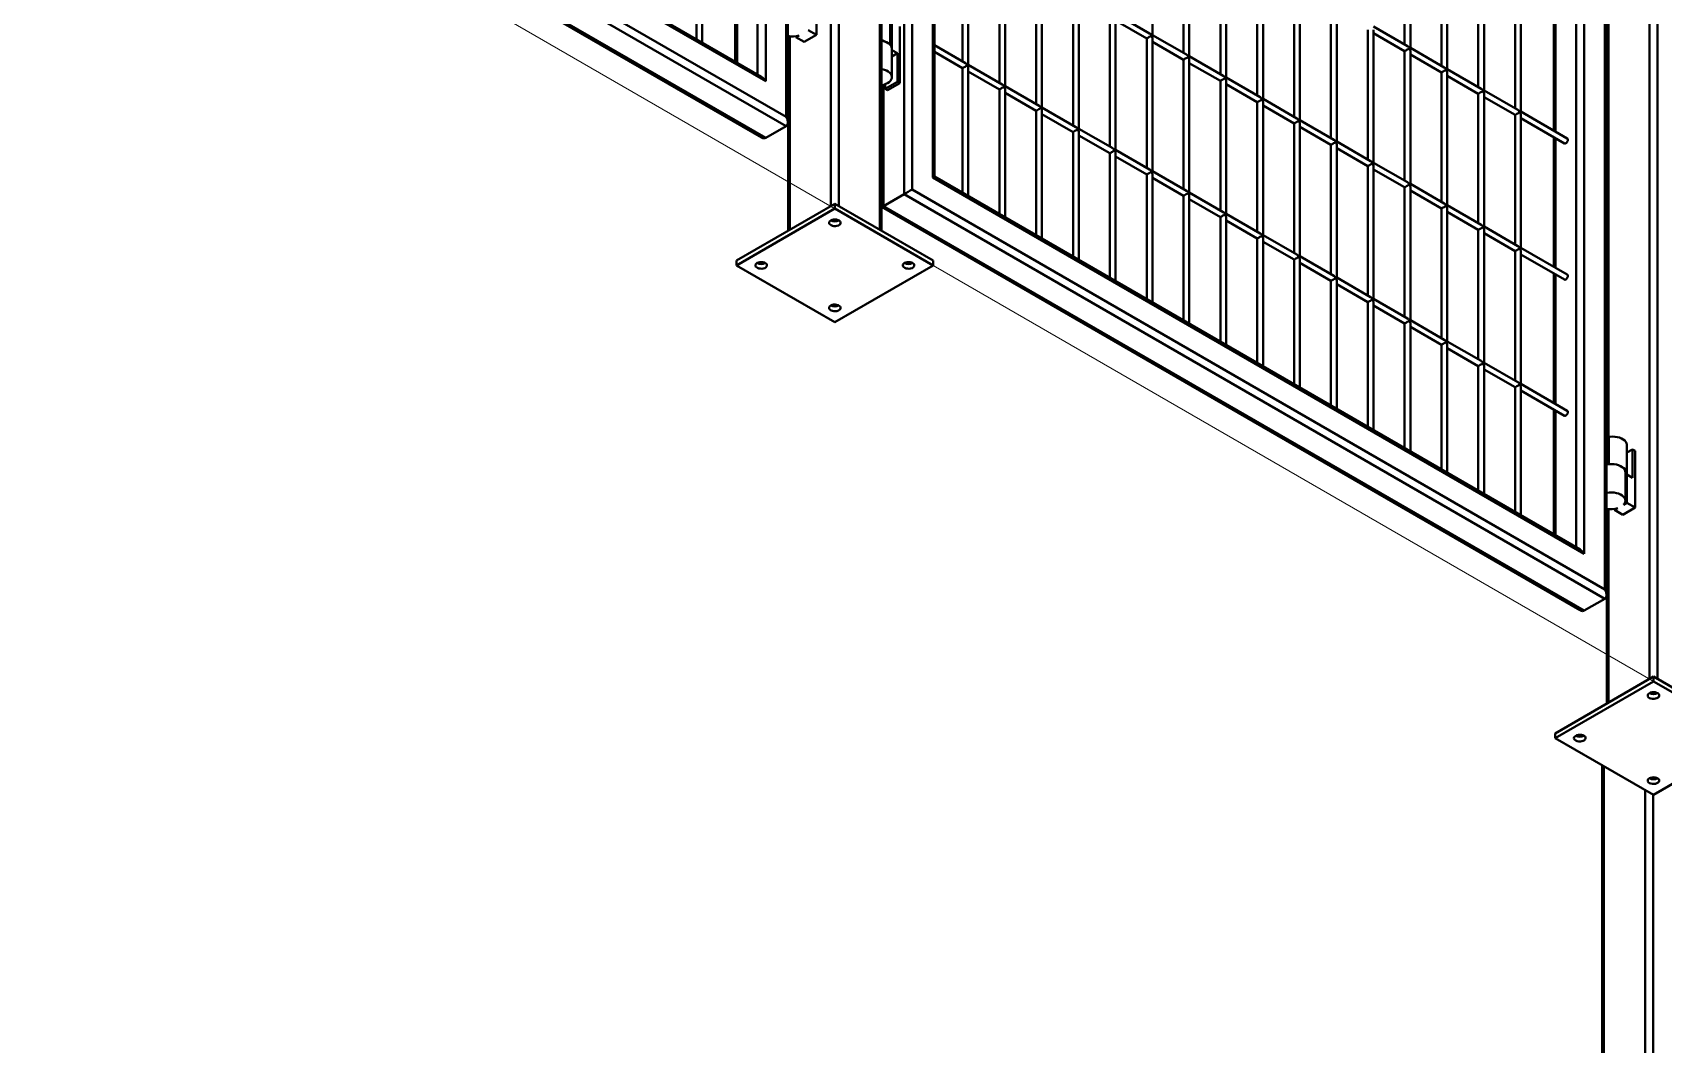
# Model space of a CAD drawing. Header units: millimetres. Extents: x 0 to 420, y 0 to 297.
# Drawn here: x 265.79 to 293.96, y 133.57 to 151.05 of the extents above; entities that cross this region are included whole.
import ezdxf

# ---------------------------------------------------------------- set-up
doc = ezdxf.new("R2010")
doc.units = ezdxf.units.MM

msp = doc.modelspace()

# ---------------------------------------------------------------- linework, layer by layer
at = {"color": 8, "linetype": 'Continuous', "lineweight": 40}
for p, q in [((279.5773, 148.0476), (279.5773, 180.2194)), ((279.7187, 180.2194), (279.7187, 148.0476)), ((280.4258, 147.6394), (280.4258, 179.8112)), ((278.3116, 150.3228), (278.3116, 178.5413)), ((293.7194, 139.8835), (293.7194, 172.0553)), ((293.8609, 172.0553), (293.8609, 139.8835)), ((292.4537, 142.1587), (292.4537, 170.3772)), ((293.0123, 167.3159), (293.0123, 144.0887)), ((277.958, 152.6809), (277.958, 150.5269)), ((292.1002, 151.5717), (292.1002, 149.3355)), ((278.8702, 150.9838), (278.8702, 147.6394)), ((280.4895, 150.1463), (280.4895, 148.0519)), ((292.1002, 149.2201), (292.1002, 146.9839)), ((292.1002, 146.8684), (292.1002, 144.6322)), ((292.1002, 144.5168), (292.1002, 142.3628)), ((293.0123, 142.8197), (293.0123, 139.4753)), ((292.9351, 138.3769), (292.9351, 106.8638)), ((293.7877, 138.1859), (293.7877, 138.1521)), ((293.6463, 107.2696), (293.6463, 137.9663)), ((293.7877, 137.8847), (293.7877, 107.2748))]:
    msp.add_line(p, q, dxfattribs=at)
at = {"color": 7, "linetype": 'Continuous', "lineweight": 40}
for p, q in [((280.4551, 147.6225), (280.4551, 179.7703)), ((278.453, 178.6229), (278.453, 150.2073)), ((278.8065, 149.5949), (278.8065, 178.8271)), ((278.8358, 149.4964), (278.8358, 178.844)), ((280.843, 148.256), (280.843, 177.6515)), ((280.9844, 177.5698), (280.9844, 148.3377)), ((281.338, 148.5418), (281.338, 176.9575)), ((281.3673, 148.5588), (281.3673, 176.8589)), ((292.5951, 170.4589), (292.5951, 142.0432)), ((292.9487, 141.4309), (292.9487, 170.663)), ((292.978, 141.3323), (292.978, 170.6799)), ((292.983, 167.3199), (292.983, 144.1056)), ((278.453, 150.2073), (267.1959, 156.7059)), ((278.3823, 150.282), (267.2251, 156.7228)), ((278.8065, 149.4316), (266.7009, 156.4201)), ((266.8423, 156.5018), (278.8065, 149.5949)), ((266.318, 156.1991), (278.3823, 149.2346)), ((266.3473, 156.216), (278.453, 149.2275)), ((285.1357, 151.0044), (285.1357, 153.2983)), ((277.2575, 153.0853), (277.2575, 150.9313)), ((277.3575, 150.8736), (277.3575, 153.0853)), ((289.4904, 153.0783), (289.4904, 150.8421)), ((289.5904, 150.7844), (289.5904, 153.0783)), ((277.9287, 152.6978), (277.9287, 150.5438)), ((281.8537, 152.7836), (281.8537, 150.5474)), ((281.9537, 150.4897), (281.9537, 152.7836)), ((285.6721, 152.9309), (285.6721, 150.6947)), ((285.772, 150.637), (285.772, 152.9309)), ((290.1268, 152.7109), (290.1268, 150.4747)), ((290.2268, 150.417), (290.2268, 152.7109)), ((282.4901, 152.4162), (282.4901, 150.18)), ((282.5901, 150.1223), (282.5901, 152.4162)), ((286.3084, 152.5635), (286.3084, 150.3274)), ((286.4084, 150.2696), (286.4084, 152.5635)), ((286.9448, 152.1962), (286.9448, 149.96)), ((287.0448, 149.9023), (287.0448, 152.1962)), ((290.7632, 152.3435), (290.7632, 150.1073)), ((290.8632, 150.0496), (290.8632, 152.3435)), ((279.3298, 151.9875), (279.3298, 151.0076)), ((283.1265, 152.0488), (283.1265, 149.8126)), ((283.2265, 149.7549), (283.2265, 152.0488)), ((291.3996, 151.9761), (291.3996, 149.7399)), ((291.4996, 149.6822), (291.4996, 151.9761)), ((283.7629, 151.6814), (283.7629, 149.4453)), ((283.8629, 149.3875), (283.8629, 151.6814)), ((287.5812, 151.8288), (287.5812, 149.5926)), ((287.6812, 149.5349), (287.6812, 151.8288)), ((292.0709, 151.5886), (292.0709, 149.3524)), ((284.3993, 151.3141), (284.3993, 149.0779)), ((285.0856, 151.0333), (284.4993, 151.3718)), ((284.4993, 149.0201), (284.4993, 151.314)), ((288.2176, 151.4614), (288.2176, 149.2252)), ((288.3176, 149.1675), (288.3176, 151.4614)), ((279.3298, 151.0076), (279.1177, 150.8852)), ((279.3298, 151.0076), (279.1884, 151.0893)), ((280.6051, 150.8336), (280.6051, 151.2731)), ((280.6309, 151.2364), (280.6309, 150.7873)), ((280.7723, 150.1749), (280.7723, 151.1547)), ((284.4993, 151.2563), (285.0357, 150.9467)), ((288.854, 151.094), (288.854, 148.8578)), ((289.5404, 150.8132), (288.954, 151.1517)), ((288.954, 148.8001), (288.954, 151.094)), ((288.954, 151.0363), (289.4904, 150.7266)), ((278.8409, 150.9878), (278.8409, 147.6225)), ((279.0328, 150.9995), (278.9762, 150.9668)), ((278.9762, 150.9668), (278.9762, 150.9864)), ((279.1177, 150.8852), (278.9762, 150.9668)), ((280.6334, 150.2769), (280.6334, 150.7669)), ((280.6334, 150.745), (280.7299, 150.6893)), ((281.9037, 150.5186), (281.3673, 150.8282)), ((285.0357, 150.9467), (285.0357, 148.7105)), ((285.722, 150.6659), (285.1357, 151.0044)), ((285.1357, 148.6528), (285.1357, 150.9467)), ((285.1357, 150.8889), (285.672, 150.5793)), ((289.4904, 150.7266), (289.4904, 148.4904)), ((290.1768, 150.4458), (289.5904, 150.7844)), ((289.5904, 148.4327), (289.5904, 150.7266)), ((280.7299, 150.6893), (280.6334, 150.6336)), ((280.7299, 150.6893), (280.7299, 150.1994)), ((281.3673, 150.7127), (281.8537, 150.4319)), ((282.5401, 150.1512), (281.9537, 150.4897)), ((285.6721, 150.5793), (285.6721, 148.3431)), ((286.3584, 150.2985), (285.772, 150.637)), ((285.772, 148.2854), (285.772, 150.5793)), ((285.772, 150.5216), (286.3084, 150.2119)), ((289.5904, 150.6689), (290.1268, 150.3592)), ((280.7299, 150.1994), (280.5177, 150.0769)), ((280.7723, 150.1749), (280.5602, 150.0524)), ((280.7299, 150.1994), (280.7723, 150.1749)), ((281.8537, 150.4319), (281.8537, 148.278)), ((281.9537, 148.2202), (281.9537, 150.4319)), ((281.9537, 150.3742), (282.4901, 150.0646)), ((286.3084, 150.2119), (286.3084, 147.9757)), ((286.9948, 149.9311), (286.4084, 150.2696)), ((286.4084, 147.918), (286.4084, 150.2119)), ((290.1268, 150.3592), (290.1268, 148.1231)), ((290.8132, 150.0785), (290.2268, 150.417)), ((290.2268, 148.0653), (290.2268, 150.3592)), ((290.2268, 150.3015), (290.7632, 149.9918)), ((280.4602, 150.1396), (280.4602, 148.035)), ((280.5177, 150.1552), (280.5177, 150.0769)), ((280.5177, 150.0769), (280.5602, 150.0524)), ((282.4901, 150.0646), (282.4901, 147.9106)), ((283.1765, 149.7838), (282.5901, 150.1223)), ((282.5901, 147.8529), (282.5901, 150.0646)), ((282.5901, 150.0068), (283.1265, 149.6972)), ((286.4084, 150.1542), (286.9448, 149.8445)), ((287.6312, 149.5637), (287.0448, 149.9023)), ((290.7632, 149.9919), (290.7632, 147.7557)), ((291.4496, 149.7111), (290.8632, 150.0496)), ((290.8632, 147.698), (290.8632, 149.9918)), ((290.8632, 149.9341), (291.3996, 149.6245)), ((283.1265, 149.6972), (283.1265, 147.5432)), ((283.8129, 149.4164), (283.2265, 149.7549)), ((283.2265, 147.4855), (283.2265, 149.6972)), ((283.2265, 149.6394), (283.7629, 149.3298)), ((286.9448, 149.8445), (286.9448, 147.6083)), ((287.0448, 147.5506), (287.0448, 149.8445)), ((287.0448, 149.7868), (287.5812, 149.4771)), ((291.3996, 149.6245), (291.3996, 147.3883)), ((292.3019, 149.219), (291.4996, 149.6822)), ((291.4996, 147.3306), (291.4996, 149.6245)), ((278.8065, 149.4316), (278.453, 149.2275)), ((283.7629, 149.3298), (283.7629, 147.1758)), ((284.4493, 149.049), (283.8629, 149.3875)), ((283.8629, 147.1181), (283.8629, 149.3298)), ((287.5812, 149.4771), (287.5812, 147.241)), ((288.2676, 149.1964), (287.6812, 149.5349)), ((287.6812, 147.1832), (287.6812, 149.4771)), ((287.6812, 149.4194), (288.2176, 149.1097)), ((291.4996, 149.5667), (292.2519, 149.1324)), ((283.8629, 149.2721), (284.3993, 148.9624)), ((288.2176, 149.1097), (288.2176, 146.8736)), ((288.904, 148.829), (288.3176, 149.1675)), ((288.3176, 146.8158), (288.3176, 149.1097)), ((288.3176, 149.052), (288.854, 148.7424)), ((292.0709, 149.237), (292.0709, 147.0008)), ((284.3993, 148.9624), (284.3993, 146.8084)), ((285.0856, 148.6816), (284.4993, 149.0201)), ((284.4993, 146.7507), (284.4993, 148.9624)), ((284.4993, 148.9047), (285.0357, 148.595)), ((289.5404, 148.4616), (288.954, 148.8001)), ((292.5951, 142.0432), (281.338, 148.5418)), ((292.5244, 142.1179), (281.3673, 148.5588)), ((285.0357, 148.595), (285.0357, 146.4411)), ((285.722, 148.3142), (285.1357, 148.6528)), ((285.1357, 146.3833), (285.1357, 148.595)), ((285.1357, 148.5373), (285.672, 148.2276)), ((288.854, 148.7424), (288.854, 146.5062)), ((288.954, 146.4485), (288.954, 148.7424)), ((288.954, 148.6846), (289.4904, 148.375)), ((280.843, 148.256), (280.4895, 148.0519)), ((292.9487, 141.2676), (280.843, 148.256)), ((280.9844, 148.3377), (292.9487, 141.4309)), ((285.6721, 148.2276), (285.6721, 146.0737)), ((286.3584, 147.9469), (285.772, 148.2854)), ((285.772, 146.0159), (285.772, 148.2276)), ((289.4904, 148.375), (289.4904, 146.1388)), ((290.1768, 148.0942), (289.5904, 148.4327)), ((289.5904, 146.0811), (289.5904, 148.375)), ((289.5904, 148.3173), (290.1268, 148.0076)), ((277.9509, 147.1087), (279.648, 148.0884)), ((277.9509, 147.027), (279.648, 148.0067)), ((279.648, 148.0884), (279.648, 148.0067)), ((279.648, 148.0884), (281.3451, 147.1087)), ((279.648, 148.0067), (281.3451, 147.027)), ((280.4602, 148.035), (292.5244, 141.0705)), ((280.4895, 148.0519), (292.5951, 141.0635)), ((285.772, 148.1699), (286.3084, 147.8603)), ((286.9948, 147.5795), (286.4084, 147.918)), ((290.1268, 148.0076), (290.1268, 145.7714)), ((290.8132, 147.7268), (290.2268, 148.0653)), ((290.2268, 145.7137), (290.2268, 148.0076)), ((290.2268, 147.9499), (290.7632, 147.6402)), ((286.3084, 147.8603), (286.3084, 145.7063)), ((286.4084, 145.6486), (286.4084, 147.8603)), ((286.4084, 147.8025), (286.9448, 147.4929)), ((290.7632, 147.6402), (290.7632, 145.404)), ((291.4496, 147.3594), (290.8632, 147.698)), ((290.8632, 145.3463), (290.8632, 147.6402)), ((286.9448, 147.4929), (286.9448, 145.3389)), ((287.6312, 147.2121), (287.0448, 147.5506)), ((287.0448, 145.2812), (287.0448, 147.4929)), ((287.0448, 147.4351), (287.5812, 147.1255)), ((290.8632, 147.5825), (291.3996, 147.2728)), ((277.9509, 147.1087), (277.9509, 147.027)), ((281.3451, 147.1087), (281.3451, 147.027)), ((287.5812, 147.1255), (287.5812, 144.9715)), ((288.2676, 146.8447), (287.6812, 147.1832)), ((287.6812, 144.9138), (287.6812, 147.1255)), ((287.6812, 147.0678), (288.2176, 146.7581)), ((291.3996, 147.2728), (291.3996, 145.0367)), ((292.3019, 146.8674), (291.4996, 147.3306)), ((291.4996, 144.9789), (291.4996, 147.2728)), ((291.4996, 147.2151), (292.2519, 146.7808)), ((279.648, 146.0474), (277.9509, 147.027)), ((281.3451, 147.027), (279.648, 146.0474)), ((288.904, 146.4773), (288.3176, 146.8158)), ((292.0709, 146.8853), (292.0709, 144.6492)), ((288.2176, 146.7581), (288.2176, 144.6041)), ((288.3176, 144.5464), (288.3176, 146.7581)), ((288.3176, 146.7004), (288.854, 146.3907)), ((288.854, 146.3907), (288.854, 144.2368)), ((289.5404, 146.1099), (288.954, 146.4485)), ((288.954, 144.179), (288.954, 146.3907)), ((288.954, 146.333), (289.4904, 146.0233)), ((289.4904, 146.0233), (289.4904, 143.8694)), ((290.1768, 145.7426), (289.5904, 146.0811)), ((289.5904, 143.8116), (289.5904, 146.0233)), ((289.5904, 145.9656), (290.1268, 145.656)), ((290.1268, 145.656), (290.1268, 143.502)), ((290.8132, 145.3752), (290.2268, 145.7137)), ((290.2268, 143.4443), (290.2268, 145.656)), ((290.2268, 145.5982), (290.7632, 145.2886)), ((290.7632, 145.2886), (290.7632, 143.1346)), ((291.4496, 145.0078), (290.8632, 145.3463)), ((290.8632, 143.0769), (290.8632, 145.2886)), ((290.8632, 145.2308), (291.3996, 144.9212)), ((291.3996, 144.9212), (291.3996, 142.7672)), ((292.3019, 144.5158), (291.4996, 144.9789)), ((291.4996, 142.7095), (291.4996, 144.9212)), ((291.4996, 144.8635), (292.2519, 144.4292)), ((292.0709, 144.5337), (292.0709, 142.3797)), ((292.978, 144.1086), (293.0194, 144.0847)), ((293.0194, 144.0847), (293.0194, 143.5947)), ((293.333, 143.4355), (293.333, 143.9255)), ((293.4295, 143.8479), (293.333, 143.7922)), ((293.4295, 143.358), (293.4295, 143.8479)), ((293.4295, 143.8479), (293.4719, 143.8234)), ((293.4719, 143.8234), (293.4719, 142.8436)), ((293.0194, 143.5947), (292.978, 143.6186)), ((293.3047, 142.9619), (293.3047, 143.4519)), ((293.3305, 143.4151), (293.3047, 143.4002)), ((293.3305, 142.9252), (293.3305, 143.4151)), ((293.3305, 143.4151), (293.4295, 143.358)), ((293.4719, 142.8436), (293.2598, 142.7211)), ((293.3305, 142.9252), (293.274, 142.8925)), ((293.4719, 142.8436), (293.3305, 142.9252)), ((292.983, 142.8237), (292.983, 139.4584)), ((293.175, 142.8354), (293.1184, 142.8027)), ((293.1184, 142.8027), (293.1184, 142.8224)), ((293.2598, 142.7211), (293.1184, 142.8027)), ((292.9487, 141.2676), (292.5951, 141.0635)), ((292.0931, 138.9446), (293.7901, 139.9243)), ((292.0931, 138.863), (293.7901, 139.8427)), ((293.7901, 139.9243), (293.7901, 139.8427)), ((293.7901, 139.9243), (295.4872, 138.9446)), ((293.7901, 139.8427), (295.4872, 138.863)), ((292.0931, 138.9446), (292.0931, 138.863)), ((293.7901, 137.8833), (292.0931, 138.863)), ((295.4872, 138.863), (293.7901, 137.8833)), ((292.9054, 138.394), (292.9054, 106.8469))]:
    msp.add_line(p, q, dxfattribs=at)
at = {"color": 7, "linetype": 'Continuous', "lineweight": 20}
msp.add_line((323.7715, 122.5348), (265.7887, 156.0075), dxfattribs=at)
at = {"color": 7, "linetype": 'Continuous', "lineweight": 40, "flags": 128}
for points in [[(280.4551, 150.9051), (280.4665, 150.903), (280.5048, 150.893), (280.5396, 150.8795), (280.5701, 150.8629), (280.5953, 150.8435), (280.6145, 150.8219), (280.6272, 150.7988), (280.633, 150.7748), (280.6334, 150.7669)], [(280.4551, 150.4152), (280.4665, 150.4131), (280.5048, 150.4031), (280.5396, 150.3896), (280.5701, 150.3729), (280.5953, 150.3535), (280.6145, 150.332), (280.6272, 150.3089), (280.633, 150.2849), (280.6318, 150.2607), (280.6236, 150.2369), (280.6086, 150.2143), (280.5873, 150.1934), (280.5602, 150.1749), (280.5281, 150.1593), (280.492, 150.1469), (280.4551, 150.1387)], [(292.2519, 149.1324), (292.2634, 149.1302), (292.2769, 149.1349)], [(292.2769, 149.1349), (292.2905, 149.1458), (292.3019, 149.1613), (292.3096, 149.179), (292.3123, 149.1961), (292.3096, 149.2102), (292.3019, 149.219), (292.3019, 149.219)], [(279.5773, 147.8026), (279.599, 147.8121), (279.6243, 147.8179), (279.6514, 147.8195), (279.6783, 147.8168), (279.7028, 147.8101), (279.7234, 147.7998), (279.7383, 147.7866), (279.7465, 147.7716), (279.7475, 147.7559), (279.741, 147.7406), (279.7277, 147.7269), (279.7084, 147.7158), (279.6847, 147.7081), (279.6582, 147.7044), (279.631, 147.7049), (279.6051, 147.7097), (279.5823, 147.7183), (279.5644, 147.7302), (279.5527, 147.7444), (279.5481, 147.7598), (279.5508, 147.7755), (279.5608, 147.7901), (279.5773, 147.8026)], [(278.3045, 147.0679), (278.3262, 147.0774), (278.3515, 147.0831), (278.3786, 147.0847), (278.4055, 147.0821), (278.4301, 147.0753), (278.4506, 147.065), (278.4655, 147.0518), (278.4738, 147.0369), (278.4747, 147.0211), (278.4682, 147.0059), (278.4549, 146.9922), (278.4356, 146.9811), (278.4119, 146.9733), (278.3854, 146.9696), (278.3582, 146.9702), (278.3323, 146.9749), (278.3095, 146.9835), (278.2916, 146.9954), (278.2799, 147.0096), (278.2753, 147.0251), (278.2781, 147.0407), (278.288, 147.0553), (278.3045, 147.0679)], [(280.8501, 147.0679), (280.8718, 147.0774), (280.8971, 147.0831), (280.9242, 147.0847), (280.951, 147.0821), (280.9756, 147.0753), (280.9962, 147.065), (281.0111, 147.0518), (281.0193, 147.0369), (281.0203, 147.0211), (281.0138, 147.0059), (281.0005, 146.9922), (280.9812, 146.981), (280.9575, 146.9733), (280.931, 146.9696), (280.9038, 146.9702), (280.8778, 146.9749), (280.8551, 146.9835), (280.8372, 146.9954), (280.8255, 147.0096), (280.8209, 147.0251), (280.8236, 147.0407), (280.8336, 147.0553), (280.8501, 147.0679)], [(292.2519, 146.7808), (292.2634, 146.7786), (292.2769, 146.7833)], [(292.2769, 146.7833), (292.2905, 146.7942), (292.3019, 146.8097), (292.3096, 146.8273), (292.3123, 146.8445), (292.3096, 146.8586), (292.3019, 146.8674), (292.3019, 146.8674)], [(279.5773, 146.3331), (279.599, 146.3426), (279.6243, 146.3484), (279.6514, 146.35), (279.6783, 146.3473), (279.7028, 146.3406), (279.7234, 146.3302), (279.7383, 146.3171), (279.7465, 146.3021), (279.7475, 146.2864), (279.741, 146.2711), (279.7277, 146.2574), (279.7084, 146.2463), (279.6847, 146.2386), (279.6582, 146.2349), (279.631, 146.2354), (279.6051, 146.2401), (279.5823, 146.2488), (279.5644, 146.2606), (279.5527, 146.2748), (279.5481, 146.2903), (279.5508, 146.306), (279.5608, 146.3206), (279.5773, 146.3331)], [(292.2519, 144.4292), (292.2634, 144.4269), (292.2769, 144.4316)], [(292.2769, 144.4316), (292.2905, 144.4426), (292.3019, 144.458), (292.3096, 144.4757), (292.3123, 144.4929), (292.3096, 144.5069), (292.3019, 144.5158), (292.3019, 144.5158)], [(293.333, 143.9255), (293.3327, 143.9334), (293.3268, 143.9574), (293.3141, 143.9805), (293.2949, 144.002), (293.2697, 144.0214), (293.2393, 144.0381), (293.2044, 144.0516), (293.1661, 144.0616), (293.1255, 144.0677), (293.0837, 144.0698), (293.0419, 144.0678), (293.0194, 144.065)], [(293.3047, 143.4519), (293.3047, 143.4523), (293.3011, 143.4764), (293.2905, 143.4998), (293.2733, 143.5219), (293.2499, 143.5421), (293.221, 143.5596), (293.1874, 143.5742), (293.1501, 143.5853), (293.1101, 143.5926), (293.0685, 143.596), (293.0266, 143.5953), (292.9854, 143.5905), (292.978, 143.5892)], [(293.3305, 143.4151), (293.3314, 143.4193), (293.3327, 143.4435), (293.3268, 143.4675), (293.3141, 143.4906), (293.2949, 143.5121), (293.2697, 143.5315), (293.2451, 143.5454)], [(293.274, 142.8925), (293.291, 142.9147), (293.3013, 142.9382), (293.3047, 142.9623), (293.3011, 142.9865), (293.2905, 143.0099), (293.2733, 143.032), (293.2499, 143.0521), (293.221, 143.0697), (293.1874, 143.0843), (293.1501, 143.0953), (293.1101, 143.1027), (293.0685, 143.106), (293.0266, 143.1053), (292.9854, 143.1006), (292.978, 143.0993)], [(293.7194, 139.6386), (293.7411, 139.6481), (293.7665, 139.6538), (293.7936, 139.6554), (293.8204, 139.6528), (293.845, 139.646), (293.8655, 139.6357), (293.8804, 139.6225), (293.8887, 139.6075), (293.8896, 139.5918), (293.8832, 139.5766), (293.8698, 139.5629), (293.8506, 139.5517), (293.8268, 139.544), (293.8004, 139.5403), (293.7731, 139.5408), (293.7472, 139.5456), (293.7244, 139.5542), (293.7065, 139.5661), (293.6948, 139.5803), (293.6902, 139.5958), (293.693, 139.6114), (293.703, 139.626), (293.7194, 139.6386)], [(292.4466, 138.9038), (292.4683, 138.9133), (292.4937, 138.9191), (292.5208, 138.9207), (292.5476, 138.918), (292.5722, 138.9112), (292.5927, 138.9009), (292.6077, 138.8878), (292.6159, 138.8728), (292.6168, 138.8571), (292.6104, 138.8418), (292.597, 138.8281), (292.5778, 138.817), (292.554, 138.8093), (292.5276, 138.8055), (292.5004, 138.8061), (292.4744, 138.8108), (292.4516, 138.8195), (292.4337, 138.8313), (292.422, 138.8455), (292.4174, 138.861), (292.4202, 138.8766), (292.4302, 138.8913), (292.4466, 138.9038)], [(293.7194, 138.169), (293.7411, 138.1785), (293.7665, 138.1843), (293.7936, 138.1859), (293.8204, 138.1832), (293.845, 138.1765), (293.8655, 138.1661), (293.8804, 138.153), (293.8887, 138.138), (293.8896, 138.1223), (293.8832, 138.107), (293.8698, 138.0933), (293.8506, 138.0822), (293.8268, 138.0745), (293.8004, 138.0708), (293.7731, 138.0713), (293.7472, 138.0761), (293.7244, 138.0847), (293.7065, 138.0965), (293.6948, 138.1107), (293.6902, 138.1262), (293.693, 138.1419), (293.703, 138.1565), (293.7194, 138.169)]]:
    msp.add_lwpolyline(points, dxfattribs=at)
at = {"color": 7, "linetype": 'Continuous', "lineweight": 40}
for centre, radius, start, end in [((278.9123, 151.3956), 0.4141, 259.35745, 286.92063), ((280.3894, 150.6374), 0.2857, 56.89733, 76.70817), ((279.648, 147.9358), 0.1507, 242.02116, 297.97884), ((278.3752, 147.2009), 0.1507, 242.01633, 297.98209), ((280.9208, 147.201), 0.1507, 242.02599, 297.97401), ((279.648, 146.4662), 0.1507, 242.01556, 297.98444), ((293.0544, 143.2315), 0.4141, 259.35745, 286.92063), ((293.7901, 139.7717), 0.1507, 242.02116, 297.97884), ((292.5173, 139.0369), 0.1507, 242.01633, 297.98209), ((293.7901, 138.3021), 0.1507, 242.01556, 297.98444)]:
    msp.add_arc(centre, radius, start, end, dxfattribs=at)
for centre, major_axis, ratio, start_param, end_param in [((285.0857, 150.9755), (-0.0354, 0.0612), 0.5773346, 4.7123483, 5.4978278), ((285.0857, 150.9755), (0.05, 0.0289), 0.0000704, 3.141552, 5.4977465), ((285.0857, 150.9755), (0.05, 0.0289), 0.0000704, 5.4977465, 6.2831447), ((285.0857, 150.9755), (-0.0354, 0.0612), 0.5773346, 3.9269502, 4.7123483), ((289.5404, 150.7555), (0.05, 0.0289), 0.0000704, 3.141552, 5.4977465), ((289.5404, 150.7555), (-0.0354, 0.0612), 0.5773346, 4.7123483, 5.4978278), ((289.5404, 150.7555), (0.05, 0.0289), 0.0000704, 5.4977465, 6.2831447), ((289.5404, 150.7555), (-0.0354, 0.0612), 0.5773346, 3.9269502, 4.7123483), ((281.9037, 150.4608), (0.05, 0.0289), 0.0000704, 3.141552, 5.4977465), ((281.9037, 150.4608), (-0.0354, 0.0612), 0.5773346, 4.7123483, 5.4978278), ((281.9037, 150.4608), (0.05, 0.0289), 0.0000704, 5.4977465, 6.2831447), ((281.9037, 150.4608), (-0.0354, 0.0612), 0.5773346, 3.9269502, 4.7123483), ((285.722, 150.6082), (0.05, 0.0289), 0.0000704, 3.141552, 5.4977465), ((285.722, 150.6082), (-0.0354, 0.0612), 0.5773346, 4.7123483, 5.4978278), ((285.722, 150.6082), (0.05, 0.0289), 0.0000704, 5.4977465, 6.2831447), ((285.722, 150.6082), (-0.0354, 0.0612), 0.5773346, 3.9269502, 4.7123483), ((290.1768, 150.3881), (-0.0354, 0.0612), 0.5773346, 4.7123483, 5.4978278), ((278.3823, 150.1665), (-0.0707, 0.1225), 0.5773346, 4.7123483, 5.4978278), ((286.3584, 150.2408), (0.05, 0.0289), 0.0000704, 3.141552, 5.4977465), ((286.3584, 150.2408), (-0.0354, 0.0612), 0.5773346, 4.7123483, 5.4978278), ((286.3584, 150.2408), (0.05, 0.0289), 0.0000704, 5.4977465, 6.2831447), ((286.3584, 150.2408), (-0.0354, 0.0612), 0.5773346, 3.9269502, 4.7123483), ((290.1768, 150.3881), (0.05, 0.0289), 0.0000704, 3.141552, 5.4977465), ((290.1768, 150.3881), (0.05, 0.0289), 0.0000704, 5.4977465, 6.2831447), ((290.1768, 150.3881), (-0.0354, 0.0612), 0.5773346, 3.9269502, 4.7123483), ((282.5401, 150.0934), (0.05, 0.0289), 0.0000704, 3.141552, 5.4977465), ((282.5401, 150.0934), (-0.0354, 0.0612), 0.5773346, 4.7123483, 5.4978278), ((282.5401, 150.0934), (0.05, 0.0289), 0.0000704, 5.4977465, 6.2831447), ((282.5401, 150.0934), (-0.0354, 0.0612), 0.5773346, 3.9269502, 4.7123483), ((286.9948, 149.8734), (0.05, 0.0289), 0.0000704, 3.141552, 5.4977465), ((286.9948, 149.8734), (-0.0354, 0.0612), 0.5773346, 4.7123483, 5.4978278), ((286.9948, 149.8734), (0.05, 0.0289), 0.0000704, 5.4977465, 6.2831447), ((286.9948, 149.8734), (-0.0354, 0.0612), 0.5773346, 3.9269502, 4.7123483), ((290.8132, 150.0207), (0.05, 0.0289), 0.0000704, 3.141552, 5.4977465), ((290.8132, 150.0207), (-0.0354, 0.0612), 0.5773346, 4.7123483, 5.4978278), ((290.8132, 150.0207), (0.05, 0.0289), 0.0000704, 5.4977465, 6.2831447), ((290.8132, 150.0207), (-0.0354, 0.0612), 0.5773346, 3.9269502, 4.7123483), ((283.1765, 149.726), (0.05, 0.0289), 0.0000704, 3.141552, 5.4977465), ((283.1765, 149.726), (-0.0354, 0.0612), 0.5773346, 4.7123483, 5.4978278), ((283.1765, 149.726), (0.05, 0.0289), 0.0000704, 5.4977465, 6.2831447), ((283.1765, 149.726), (-0.0354, 0.0612), 0.5773346, 3.9269502, 4.7123483), ((291.4496, 149.6533), (0.05, 0.0289), 0.0000704, 3.141552, 5.4977465), ((291.4496, 149.6533), (-0.0354, 0.0612), 0.5773346, 4.7123483, 5.4978278), ((291.4496, 149.6533), (0.05, 0.0289), 0.0000704, 5.4977465, 6.2831447), ((291.4496, 149.6533), (-0.0354, 0.0612), 0.5773346, 3.9269502, 4.7123483), ((278.7358, 149.5541), (-0.0707, 0.1225), 0.5773346, 3.141552, 4.7123483), ((283.8129, 149.3587), (0.05, 0.0289), 0.0000704, 3.141552, 5.4977465), ((283.8129, 149.3587), (-0.0354, 0.0612), 0.5773346, 4.7123483, 5.4978278), ((283.8129, 149.3587), (0.05, 0.0289), 0.0000704, 5.4977465, 6.2831447), ((283.8129, 149.3587), (-0.0354, 0.0612), 0.5773346, 3.9269502, 4.7123483), ((287.6312, 149.506), (0.05, 0.0289), 0.0000704, 3.141552, 5.4977465), ((287.6312, 149.506), (-0.0354, 0.0612), 0.5773346, 4.7123483, 5.4978278), ((287.6312, 149.506), (0.05, 0.0289), 0.0000704, 5.4977465, 6.2831447), ((287.6312, 149.506), (-0.0354, 0.0612), 0.5773346, 3.9269502, 4.7123483), ((278.3823, 149.35), (-0.0707, 0.1225), 0.5773346, 2.3562351, 3.141552), ((284.4493, 148.9913), (-0.0354, 0.0612), 0.5773346, 4.7123483, 5.4978278), ((288.2676, 149.1386), (0.05, 0.0289), 0.0000704, 3.141552, 5.4977465), ((288.2676, 149.1386), (-0.0354, 0.0612), 0.5773346, 4.7123483, 5.4978278), ((288.2676, 149.1386), (0.05, 0.0289), 0.0000704, 5.4977465, 6.2831447), ((288.2676, 149.1386), (-0.0354, 0.0612), 0.5773346, 3.9269502, 4.7123483), ((284.4493, 148.9913), (0.05, 0.0289), 0.0000704, 3.141552, 5.4977465), ((284.4493, 148.9913), (0.05, 0.0289), 0.0000704, 5.4977465, 6.2831447), ((284.4493, 148.9913), (-0.0354, 0.0612), 0.5773346, 3.9269502, 4.7123483), ((288.904, 148.7712), (0.05, 0.0289), 0.0000704, 3.141552, 5.4977465), ((288.904, 148.7712), (-0.0354, 0.0612), 0.5773346, 4.7123483, 5.4978278), ((288.904, 148.7712), (0.05, 0.0289), 0.0000704, 5.4977465, 6.2831447), ((288.904, 148.7712), (-0.0354, 0.0612), 0.5773346, 3.9269502, 4.7123483), ((281.2673, 148.501), (0.1, 0.0577), 0.0000704, 5.4977465, 6.2831447), ((285.0857, 148.6239), (0.05, 0.0289), 0.0000704, 3.141552, 5.4977465), ((285.0857, 148.6239), (-0.0354, 0.0612), 0.5773346, 4.7123483, 5.4978278), ((285.0857, 148.6239), (0.05, 0.0289), 0.0000704, 5.4977465, 6.2831447), ((285.0857, 148.6239), (-0.0354, 0.0612), 0.5773346, 3.9269502, 4.7123483), ((280.9137, 148.2969), (0.1, 0.0577), 0.0000704, 3.9269502, 5.4977465), ((285.722, 148.2565), (0.05, 0.0289), 0.0000704, 3.141552, 5.4977465), ((285.722, 148.2565), (-0.0354, 0.0612), 0.5773346, 4.7123483, 5.4978278), ((285.722, 148.2565), (0.05, 0.0289), 0.0000704, 5.4977465, 6.2831447), ((285.722, 148.2565), (-0.0354, 0.0612), 0.5773346, 3.9269502, 4.7123483), ((289.5404, 148.4038), (0.05, 0.0289), 0.0000704, 3.141552, 5.4977465), ((289.5404, 148.4038), (-0.0354, 0.0612), 0.5773346, 4.7123483, 5.4978278), ((289.5404, 148.4038), (0.05, 0.0289), 0.0000704, 5.4977465, 6.2831447), ((289.5404, 148.4038), (-0.0354, 0.0612), 0.5773346, 3.9269502, 4.7123483), ((280.5602, 148.0928), (0.1, 0.0577), 0.0000704, 3.141552, 3.9269502), ((286.3584, 147.8891), (0.05, 0.0289), 0.0000704, 3.141552, 5.4977465), ((286.3584, 147.8891), (-0.0354, 0.0612), 0.5773346, 4.7123483, 5.4978278), ((286.3584, 147.8891), (0.05, 0.0289), 0.0000704, 5.4977465, 6.2831447), ((286.3584, 147.8891), (-0.0354, 0.0612), 0.5773346, 3.9269502, 4.7123483), ((290.1768, 148.0365), (0.05, 0.0289), 0.0000704, 3.141552, 5.4977465), ((290.1768, 148.0365), (-0.0354, 0.0612), 0.5773346, 4.7123483, 5.4978278), ((290.1768, 148.0365), (0.05, 0.0289), 0.0000704, 5.4977465, 6.2831447), ((290.1768, 148.0365), (-0.0354, 0.0612), 0.5773346, 3.9269502, 4.7123483), ((290.8132, 147.6691), (0.05, 0.0289), 0.0000704, 3.141552, 5.4977465), ((290.8132, 147.6691), (-0.0354, 0.0612), 0.5773346, 4.7123483, 5.4978278), ((290.8132, 147.6691), (0.05, 0.0289), 0.0000704, 5.4977465, 6.2831447), ((290.8132, 147.6691), (-0.0354, 0.0612), 0.5773346, 3.9269502, 4.7123483), ((286.9948, 147.5217), (0.05, 0.0289), 0.0000704, 3.141552, 5.4977465), ((286.9948, 147.5217), (-0.0354, 0.0612), 0.5773346, 4.7123483, 5.4978278), ((286.9948, 147.5217), (0.05, 0.0289), 0.0000704, 5.4977465, 6.2831447), ((286.9948, 147.5217), (-0.0354, 0.0612), 0.5773346, 3.9269502, 4.7123483), ((291.4496, 147.3017), (-0.0354, 0.0612), 0.5773346, 4.7123483, 5.4978278), ((287.6312, 147.1544), (0.05, 0.0289), 0.0000704, 3.141552, 5.4977465), ((287.6312, 147.1544), (-0.0354, 0.0612), 0.5773346, 4.7123483, 5.4978278), ((287.6312, 147.1544), (0.05, 0.0289), 0.0000704, 5.4977465, 6.2831447), ((287.6312, 147.1544), (-0.0354, 0.0612), 0.5773346, 3.9269502, 4.7123483), ((291.4496, 147.3017), (0.05, 0.0289), 0.0000704, 3.141552, 5.4977465), ((291.4496, 147.3017), (0.05, 0.0289), 0.0000704, 5.4977465, 6.2831447), ((291.4496, 147.3017), (-0.0354, 0.0612), 0.5773346, 3.9269502, 4.7123483), ((288.2676, 146.787), (0.05, 0.0289), 0.0000704, 3.141552, 5.4977465), ((288.2676, 146.787), (-0.0354, 0.0612), 0.5773346, 4.7123483, 5.4978278), ((288.2676, 146.787), (0.05, 0.0289), 0.0000704, 5.4977465, 6.2831447), ((288.2676, 146.787), (-0.0354, 0.0612), 0.5773346, 3.9269502, 4.7123483), ((288.904, 146.4196), (0.05, 0.0289), 0.0000704, 3.141552, 5.4977465), ((288.904, 146.4196), (-0.0354, 0.0612), 0.5773346, 4.7123483, 5.4978278), ((288.904, 146.4196), (0.05, 0.0289), 0.0000704, 5.4977465, 6.2831447), ((288.904, 146.4196), (-0.0354, 0.0612), 0.5773346, 3.9269502, 4.7123483), ((289.5404, 146.0522), (0.05, 0.0289), 0.0000704, 3.141552, 5.4977465), ((289.5404, 146.0522), (-0.0354, 0.0612), 0.5773346, 4.7123483, 5.4978278), ((289.5404, 146.0522), (0.05, 0.0289), 0.0000704, 5.4977465, 6.2831447), ((289.5404, 146.0522), (-0.0354, 0.0612), 0.5773346, 3.9269502, 4.7123483), ((290.1768, 145.6848), (0.05, 0.0289), 0.0000704, 3.141552, 5.4977465), ((290.1768, 145.6848), (-0.0354, 0.0612), 0.5773346, 4.7123483, 5.4978278), ((290.1768, 145.6848), (0.05, 0.0289), 0.0000704, 5.4977465, 6.2831447), ((290.1768, 145.6848), (-0.0354, 0.0612), 0.5773346, 3.9269502, 4.7123483), ((290.8132, 145.3174), (-0.0354, 0.0612), 0.5773346, 4.7123483, 5.4978278), ((290.8132, 145.3174), (0.05, 0.0289), 0.0000704, 3.141552, 5.4977465), ((290.8132, 145.3174), (0.05, 0.0289), 0.0000704, 5.4977465, 6.2831447), ((290.8132, 145.3174), (-0.0354, 0.0612), 0.5773346, 3.9269502, 4.7123483), ((291.4496, 144.9501), (0.05, 0.0289), 0.0000704, 3.141552, 5.4977465), ((291.4496, 144.9501), (-0.0354, 0.0612), 0.5773346, 4.7123483, 5.4978278), ((291.4496, 144.9501), (0.05, 0.0289), 0.0000704, 5.4977465, 6.2831447), ((291.4496, 144.9501), (-0.0354, 0.0612), 0.5773346, 3.9269502, 4.7123483), ((292.5244, 142.0024), (-0.0707, 0.1225), 0.5773346, 4.7123483, 5.4978278), ((292.878, 141.39), (-0.0707, 0.1225), 0.5773346, 3.141552, 4.7123483), ((292.5244, 141.1859), (-0.0707, 0.1225), 0.5773346, 2.3562351, 3.141552)]:
    msp.add_ellipse(centre, major_axis=major_axis, ratio=ratio, start_param=start_param, end_param=end_param, dxfattribs=at)

doc.saveas('drawing.dxf')
